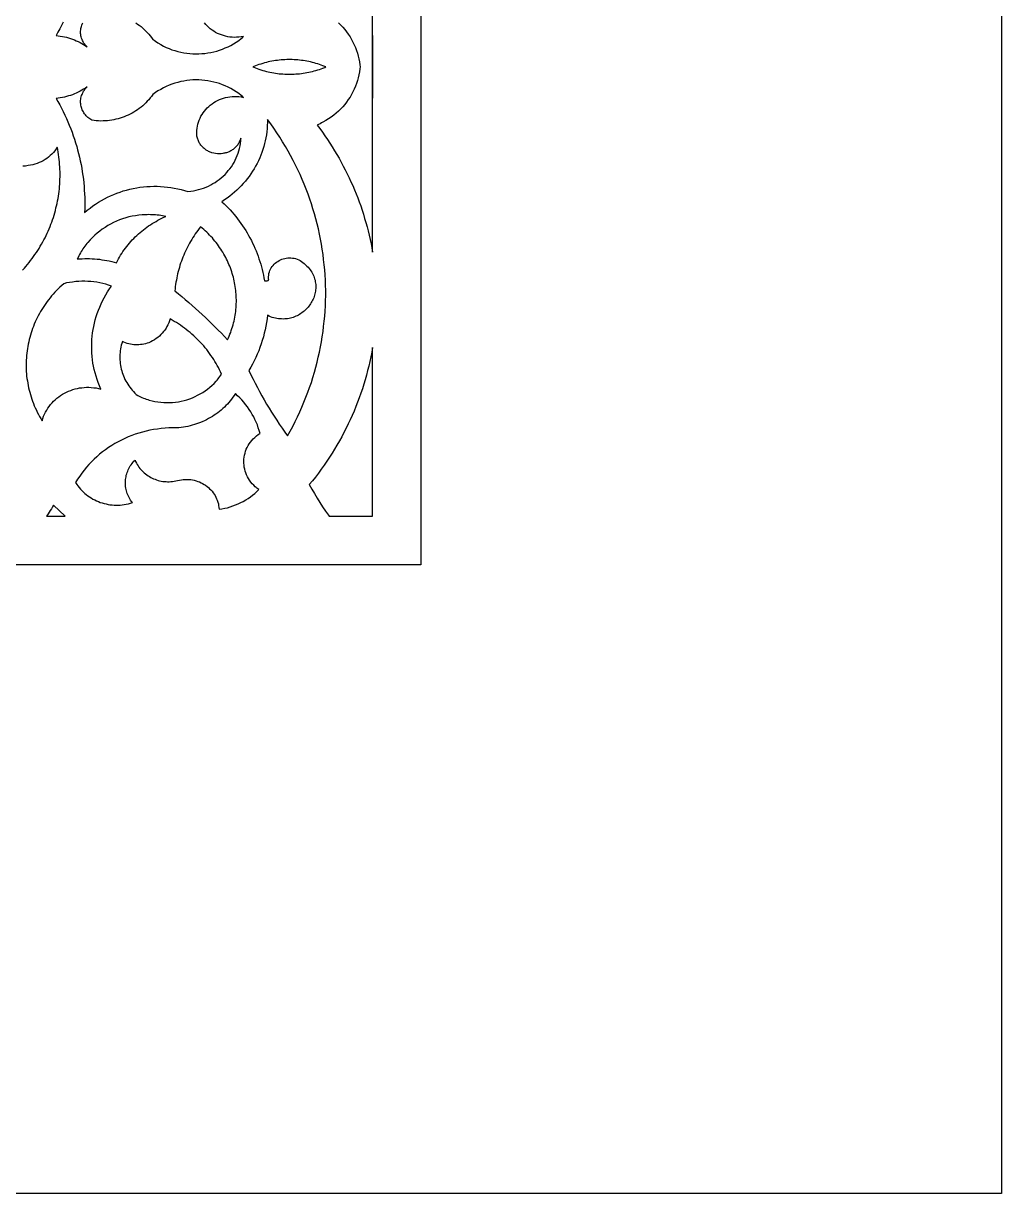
# Model space of a CAD drawing. Extents: x -1429 to -724, y 80 to 630.
# Drawn here: x -825.4 to -724.3, y 79.7 to 200.6 of the extents above; entities that cross this region are included whole.
import ezdxf

# ---------------------------------------------------------------- set-up
doc = ezdxf.new("R2010")
doc.units = 0
doc.layers.add('LAYER_1', color=18, linetype='CONTINUOUS')

msp = doc.modelspace()

# ---------------------------------------------------------------- linework, layer by layer
at = {"layer": 'LAYER_1'}
for points in [[(-724.3, 439.67), (-724.3, 79.67), (-1429.3, 79.67), (-1429.3, 629.67), (-974.3, 629.67)], [(-784.3, 144.67), (-1369.3, 144.67), (-1369.3, 569.67), (-994.51, 569.67), (-784.3, 409.91)], [(-798.18, 196.86), (-798.37, 196.85), (-798.56, 196.84), (-798.76, 196.83), (-798.95, 196.81), (-799.14, 196.79), (-799.33, 196.76), (-799.52, 196.73), (-799.71, 196.7), (-799.91, 196.66), (-800.1, 196.62), (-800.28, 196.57), (-800.47, 196.52), (-800.66, 196.47), (-800.85, 196.41), (-801.04, 196.35), (-801.22, 196.29), (-801.41, 196.22), (-801.59, 196.14), (-801.67, 196.11), (-801.59, 196.08), (-801.41, 196), (-801.22, 195.94), (-801.04, 195.87), (-800.85, 195.81), (-800.66, 195.75), (-800.47, 195.7), (-800.28, 195.65), (-800.1, 195.6), (-799.91, 195.56), (-799.71, 195.52), (-799.52, 195.49), (-799.33, 195.46), (-799.14, 195.43), (-798.95, 195.41), (-798.76, 195.39), (-798.56, 195.38), (-798.37, 195.37), (-798.18, 195.36), (-797.99, 195.36), (-797.79, 195.36), (-797.6, 195.36), (-797.41, 195.37), (-797.22, 195.38), (-797.03, 195.39), (-796.84, 195.41), (-796.65, 195.44), (-796.46, 195.46), (-796.27, 195.49), (-796.08, 195.52), (-795.89, 195.56), (-795.71, 195.6), (-795.52, 195.65), (-795.34, 195.69), (-795.15, 195.75), (-794.97, 195.8), (-794.79, 195.86), (-794.61, 195.92), (-794.43, 195.99), (-794.25, 196.05), (-794.12, 196.11), (-794.25, 196.17), (-794.43, 196.23), (-794.61, 196.3), (-794.79, 196.36), (-794.97, 196.42), (-795.15, 196.48), (-795.34, 196.53), (-795.52, 196.57), (-795.71, 196.62), (-795.89, 196.66), (-796.08, 196.7), (-796.27, 196.73), (-796.46, 196.76), (-796.65, 196.78), (-796.84, 196.81), (-797.03, 196.83), (-797.22, 196.84), (-797.41, 196.85), (-797.6, 196.86), (-797.79, 196.86), (-797.99, 196.86)], [(-807.89, 194.76), (-808.2, 194.73), (-808.51, 194.7), (-808.82, 194.65), (-809.13, 194.59), (-809.44, 194.51), (-809.74, 194.43), (-810.04, 194.33), (-810.34, 194.21), (-810.63, 194.09), (-810.92, 193.95), (-811.2, 193.79), (-811.48, 193.63), (-811.75, 193.45), (-811.88, 193.36), (-812.01, 193.26), (-812.14, 193.07), (-812.28, 192.9), (-812.43, 192.72), (-812.58, 192.56), (-812.73, 192.4), (-812.89, 192.24), (-813.06, 192.09), (-813.23, 191.95), (-813.41, 191.82), (-813.59, 191.69), (-813.77, 191.56), (-813.96, 191.45), (-814.16, 191.33), (-814.35, 191.23), (-814.55, 191.13), (-814.76, 191.04), (-814.96, 190.96), (-815.17, 190.88), (-815.39, 190.82), (-815.6, 190.75), (-815.82, 190.7), (-816.04, 190.65), (-816.26, 190.61), (-816.48, 190.58), (-816.71, 190.55), (-816.93, 190.54), (-817.16, 190.53), (-817.39, 190.52), (-817.62, 190.53), (-817.85, 190.54), (-818.08, 190.56), (-818.31, 190.59), (-818.42, 190.66), (-818.53, 190.73), (-818.63, 190.8), (-818.72, 190.89), (-818.82, 190.97), (-818.9, 191.06), (-818.98, 191.16), (-819.06, 191.26), (-819.13, 191.36), (-819.19, 191.46), (-819.25, 191.57), (-819.3, 191.68), (-819.35, 191.8), (-819.38, 191.92), (-819.42, 192.03), (-819.44, 192.15), (-819.46, 192.28), (-819.47, 192.4), (-819.47, 192.52), (-819.47, 192.64), (-819.46, 192.77), (-819.44, 192.89), (-819.41, 193.01), (-819.38, 193.14), (-819.33, 193.26), (-819.28, 193.38), (-819.22, 193.5), (-819.16, 193.61), (-819.08, 193.72), (-819, 193.84), (-818.9, 193.94), (-818.8, 194.05), (-818.98, 193.93), (-819.16, 193.81), (-819.34, 193.7), (-819.53, 193.59), (-819.72, 193.5), (-819.92, 193.41), (-820.12, 193.32), (-820.32, 193.24), (-820.52, 193.17), (-820.73, 193.11), (-820.94, 193.05), (-821.15, 193), (-821.36, 192.95), (-821.58, 192.92), (-821.79, 192.89), (-822.01, 192.86), (-821.82, 192.53), (-821.63, 192.18), (-821.45, 191.84), (-821.27, 191.49), (-821.1, 191.14), (-820.94, 190.79), (-820.79, 190.44), (-820.64, 190.08), (-820.5, 189.72), (-820.36, 189.36), (-820.23, 189), (-820.11, 188.64), (-819.99, 188.27), (-819.88, 187.9), (-819.78, 187.53), (-819.68, 187.16), (-819.59, 186.79), (-819.51, 186.41), (-819.43, 186.04), (-819.36, 185.66), (-819.3, 185.28), (-819.24, 184.9), (-819.19, 184.52), (-819.15, 184.14), (-819.12, 183.76), (-819.09, 183.38), (-819.06, 183), (-819.05, 182.61), (-819.04, 182.23), (-819.04, 181.84), (-819.04, 181.46), (-819.06, 181.07), (-818.78, 181.3), (-818.5, 181.52), (-818.22, 181.74), (-817.92, 181.94), (-817.63, 182.13), (-817.32, 182.31), (-817.01, 182.48), (-816.7, 182.64), (-816.38, 182.79), (-816.05, 182.93), (-815.73, 183.06), (-815.39, 183.18), (-815.06, 183.29), (-814.72, 183.38), (-814.38, 183.47), (-814.03, 183.55), (-813.68, 183.61), (-813.34, 183.67), (-812.98, 183.71), (-812.63, 183.74), (-812.28, 183.76), (-811.92, 183.77), (-811.57, 183.77), (-811.21, 183.76), (-810.85, 183.73), (-810.5, 183.7), (-810.14, 183.65), (-809.79, 183.59), (-809.43, 183.52), (-809.08, 183.44), (-808.73, 183.35), (-808.38, 183.24), (-808.1, 183.27), (-807.82, 183.31), (-807.55, 183.37), (-807.28, 183.43), (-807.02, 183.51), (-806.77, 183.59), (-806.51, 183.69), (-806.27, 183.8), (-806.03, 183.92), (-805.8, 184.05), (-805.57, 184.18), (-805.35, 184.33), (-805.14, 184.49), (-804.94, 184.65), (-804.74, 184.82), (-804.55, 185), (-804.38, 185.19), (-804.21, 185.39), (-804.04, 185.59), (-803.89, 185.8), (-803.75, 186.01), (-803.62, 186.24), (-803.5, 186.46), (-803.39, 186.7), (-803.29, 186.94), (-803.2, 187.18), (-803.12, 187.43), (-803.06, 187.68), (-803, 187.94), (-802.96, 188.2), (-802.93, 188.47), (-802.92, 188.74), (-802.95, 188.63), (-802.99, 188.53), (-803.04, 188.43), (-803.08, 188.33), (-803.13, 188.24), (-803.19, 188.15), (-803.24, 188.07), (-803.3, 187.99), (-803.37, 187.91), (-803.43, 187.84), (-803.5, 187.77), (-803.57, 187.7), (-803.65, 187.64), (-803.72, 187.58), (-803.8, 187.53), (-803.88, 187.48), (-803.96, 187.43), (-804.05, 187.38), (-804.13, 187.34), (-804.22, 187.31), (-804.31, 187.27), (-804.4, 187.24), (-804.49, 187.22), (-804.58, 187.2), (-804.68, 187.18), (-804.77, 187.16), (-804.96, 187.14), (-805.15, 187.13), (-805.34, 187.14), (-805.53, 187.16), (-805.71, 187.2), (-805.9, 187.24), (-805.99, 187.27), (-806.08, 187.31), (-806.16, 187.34), (-806.25, 187.38), (-806.33, 187.43), (-806.42, 187.47), (-806.5, 187.52), (-806.57, 187.57), (-806.65, 187.63), (-806.72, 187.69), (-806.8, 187.75), (-806.86, 187.82), (-806.93, 187.89), (-806.99, 187.96), (-807.05, 188.03), (-807.11, 188.11), (-807.16, 188.2), (-807.21, 188.28), (-807.26, 188.37), (-807.3, 188.46), (-807.34, 188.56), (-807.37, 188.65), (-807.4, 188.76), (-807.43, 188.86), (-807.45, 188.97), (-807.47, 189.08), (-807.47, 189.31), (-807.47, 189.54), (-807.44, 189.77), (-807.41, 189.99), (-807.36, 190.2), (-807.29, 190.41), (-807.22, 190.62), (-807.13, 190.82), (-807.04, 191.01), (-806.93, 191.2), (-806.81, 191.38), (-806.68, 191.55), (-806.54, 191.72), (-806.39, 191.88), (-806.23, 192.03), (-806.07, 192.17), (-805.89, 192.3), (-805.71, 192.42), (-805.52, 192.54), (-805.33, 192.64), (-805.13, 192.73), (-804.92, 192.81), (-804.71, 192.88), (-804.49, 192.94), (-804.27, 192.99), (-804.04, 193.03), (-803.81, 193.05), (-803.58, 193.06), (-803.35, 193.06), (-803.11, 193.04), (-802.87, 193.01), (-802.63, 192.96), (-802.76, 193.07), (-802.88, 193.17), (-803.14, 193.37), (-803.4, 193.55), (-803.67, 193.72), (-803.95, 193.88), (-804.23, 194.02), (-804.52, 194.15), (-804.81, 194.27), (-805.11, 194.38), (-805.41, 194.47), (-805.71, 194.55), (-806.02, 194.62), (-806.33, 194.67), (-806.64, 194.72), (-806.95, 194.75), (-807.26, 194.76), (-807.58, 194.77)], [(-800.17, 190.36), (-800.18, 190.04), (-800.2, 189.73), (-800.23, 189.41), (-800.28, 189.1), (-800.33, 188.79), (-800.39, 188.48), (-800.47, 188.18), (-800.55, 187.88), (-800.64, 187.58), (-800.74, 187.28), (-800.85, 186.99), (-800.97, 186.7), (-801.1, 186.42), (-801.24, 186.14), (-801.39, 185.86), (-801.54, 185.59), (-801.71, 185.32), (-801.88, 185.06), (-802.07, 184.8), (-802.26, 184.55), (-802.45, 184.3), (-802.66, 184.06), (-802.88, 183.83), (-803.1, 183.6), (-803.33, 183.37), (-803.57, 183.16), (-803.81, 182.95), (-804.07, 182.75), (-804.33, 182.55), (-804.6, 182.36), (-804.87, 182.18), (-804.65, 181.97), (-804.44, 181.76), (-804.23, 181.54), (-804.02, 181.33), (-803.82, 181.1), (-803.63, 180.88), (-803.44, 180.65), (-803.26, 180.41), (-803.08, 180.18), (-802.9, 179.94), (-802.73, 179.7), (-802.57, 179.45), (-802.41, 179.2), (-802.26, 178.95), (-802.11, 178.69), (-801.97, 178.44), (-801.83, 178.18), (-801.7, 177.91), (-801.58, 177.65), (-801.46, 177.38), (-801.34, 177.11), (-801.24, 176.84), (-801.13, 176.56), (-801.04, 176.29), (-800.95, 176.01), (-800.86, 175.73), (-800.78, 175.45), (-800.71, 175.16), (-800.64, 174.88), (-800.58, 174.59), (-800.53, 174.3), (-800.48, 174.01), (-800.42, 174), (-800.37, 173.99), (-800.31, 174), (-800.25, 174), (-800.2, 174.01), (-800.14, 174.03), (-800.09, 174.05), (-800.04, 174.07), (-800.05, 174.16), (-800.05, 174.25), (-800.05, 174.43), (-800.04, 174.6), (-800.01, 174.76), (-799.96, 174.92), (-799.91, 175.07), (-799.84, 175.21), (-799.77, 175.35), (-799.68, 175.48), (-799.58, 175.6), (-799.48, 175.72), (-799.36, 175.83), (-799.24, 175.92), (-799.11, 176.01), (-798.97, 176.1), (-798.83, 176.17), (-798.69, 176.23), (-798.53, 176.28), (-798.38, 176.32), (-798.22, 176.35), (-798.06, 176.37), (-797.9, 176.38), (-797.74, 176.38), (-797.58, 176.36), (-797.42, 176.34), (-797.26, 176.3), (-797.1, 176.24), (-796.94, 176.18), (-796.79, 176.1), (-796.64, 176.01), (-796.5, 175.9), (-796.36, 175.78), (-796.22, 175.66), (-796.09, 175.53), (-795.97, 175.41), (-795.87, 175.28), (-795.76, 175.15), (-795.67, 175.02), (-795.59, 174.89), (-795.51, 174.75), (-795.44, 174.61), (-795.38, 174.48), (-795.33, 174.34), (-795.29, 174.2), (-795.25, 174.06), (-795.22, 173.91), (-795.2, 173.77), (-795.18, 173.63), (-795.17, 173.49), (-795.17, 173.35), (-795.18, 173.21), (-795.19, 173.07), (-795.21, 172.93), (-795.23, 172.79), (-795.26, 172.65), (-795.3, 172.52), (-795.34, 172.39), (-795.39, 172.25), (-795.44, 172.12), (-795.5, 172), (-795.57, 171.87), (-795.64, 171.75), (-795.71, 171.63), (-795.79, 171.51), (-795.88, 171.4), (-795.97, 171.28), (-796.06, 171.18), (-796.16, 171.07), (-796.27, 170.97), (-796.37, 170.88), (-796.48, 170.79), (-796.6, 170.7), (-796.72, 170.62), (-796.84, 170.54), (-796.97, 170.47), (-797.09, 170.4), (-797.23, 170.34), (-797.36, 170.28), (-797.5, 170.23), (-797.64, 170.19), (-797.79, 170.15), (-797.93, 170.11), (-798.08, 170.09), (-798.23, 170.07), (-798.38, 170.06), (-798.54, 170.05), (-798.7, 170.06), (-798.86, 170.07), (-799.02, 170.08), (-799.18, 170.11), (-799.34, 170.14), (-799.5, 170.18), (-799.67, 170.23), (-799.84, 170.29), (-800, 170.36), (-800.17, 170.44), (-800.21, 170.06), (-800.27, 169.69), (-800.34, 169.32), (-800.41, 168.95), (-800.5, 168.58), (-800.59, 168.21), (-800.7, 167.85), (-800.81, 167.49), (-800.94, 167.13), (-801.07, 166.78), (-801.22, 166.43), (-801.37, 166.08), (-801.53, 165.74), (-801.71, 165.4), (-801.89, 165.07), (-802.08, 164.74), (-801.87, 164.29), (-801.65, 163.85), (-801.43, 163.42), (-801.21, 162.98), (-800.98, 162.55), (-800.74, 162.12), (-800.5, 161.69), (-800.25, 161.27), (-800, 160.85), (-799.74, 160.43), (-799.48, 160.01), (-799.21, 159.6), (-798.94, 159.19), (-798.66, 158.78), (-798.38, 158.38), (-798.09, 157.98), (-797.82, 158.47), (-797.56, 158.96), (-797.3, 159.45), (-797.06, 159.95), (-796.83, 160.45), (-796.6, 160.95), (-796.39, 161.46), (-796.19, 161.97), (-795.99, 162.48), (-795.81, 162.99), (-795.63, 163.51), (-795.47, 164.03), (-795.31, 164.55), (-795.17, 165.07), (-795.03, 165.59), (-794.91, 166.11), (-794.79, 166.64), (-794.68, 167.17), (-794.59, 167.69), (-794.5, 168.22), (-794.42, 168.75), (-794.36, 169.28), (-794.3, 169.82), (-794.25, 170.35), (-794.21, 170.88), (-794.18, 171.41), (-794.16, 171.95), (-794.15, 172.48), (-794.15, 173.01), (-794.16, 173.55), (-794.18, 174.08), (-794.21, 174.61), (-794.25, 175.14), (-794.3, 175.67), (-794.36, 176.2), (-794.42, 176.73), (-794.5, 177.26), (-794.59, 177.79), (-794.68, 178.31), (-794.79, 178.84), (-794.9, 179.36), (-795.03, 179.88), (-795.16, 180.4), (-795.31, 180.92), (-795.46, 181.43), (-795.62, 181.95), (-795.79, 182.46), (-795.97, 182.97), (-796.17, 183.47), (-796.37, 183.98), (-796.58, 184.48), (-796.8, 184.98), (-797.02, 185.47), (-797.26, 185.96), (-797.51, 186.45), (-797.77, 186.94), (-798.03, 187.42), (-798.31, 187.89), (-798.6, 188.37), (-798.89, 188.84), (-799.2, 189.31), (-799.51, 189.77), (-799.83, 190.23), (-800.16, 190.68)], [(-812.6, 180.84), (-812.77, 180.84), (-812.95, 180.83), (-813.12, 180.82), (-813.46, 180.78), (-813.81, 180.73), (-814.14, 180.67), (-814.48, 180.6), (-814.8, 180.51), (-815.13, 180.4), (-815.45, 180.29), (-815.76, 180.16), (-816.07, 180.02), (-816.37, 179.87), (-816.66, 179.71), (-816.95, 179.53), (-817.23, 179.34), (-817.5, 179.14), (-817.76, 178.93), (-818.02, 178.71), (-818.26, 178.48), (-818.49, 178.24), (-818.72, 177.98), (-818.82, 177.85), (-818.93, 177.72), (-819.03, 177.59), (-819.13, 177.45), (-819.23, 177.31), (-819.32, 177.17), (-819.41, 177.02), (-819.5, 176.88), (-819.58, 176.73), (-819.66, 176.57), (-819.74, 176.42), (-819.82, 176.26), (-819.56, 176.28), (-819.3, 176.29), (-819.05, 176.3), (-818.79, 176.3), (-818.54, 176.3), (-818.28, 176.29), (-818.03, 176.27), (-817.77, 176.25), (-817.52, 176.23), (-817.27, 176.19), (-817.01, 176.15), (-816.76, 176.11), (-816.51, 176.06), (-816.26, 176.01), (-816.01, 175.94), (-815.77, 175.88), (-815.67, 176.08), (-815.56, 176.27), (-815.45, 176.46), (-815.34, 176.65), (-815.22, 176.84), (-815.1, 177.02), (-814.97, 177.2), (-814.84, 177.38), (-814.71, 177.56), (-814.57, 177.73), (-814.43, 177.9), (-814.28, 178.07), (-814.13, 178.23), (-813.98, 178.39), (-813.82, 178.55), (-813.66, 178.7), (-813.5, 178.85), (-813.33, 179), (-813.16, 179.14), (-812.99, 179.28), (-812.81, 179.41), (-812.63, 179.55), (-812.45, 179.68), (-812.26, 179.8), (-812.07, 179.92), (-811.88, 180.04), (-811.68, 180.15), (-811.49, 180.26), (-811.29, 180.37), (-811.08, 180.47), (-810.88, 180.57), (-810.67, 180.66), (-810.84, 180.69), (-811.02, 180.73), (-811.2, 180.75), (-811.37, 180.78), (-811.55, 180.8), (-811.72, 180.82), (-811.9, 180.83), (-812.08, 180.84), (-812.25, 180.84), (-812.43, 180.85)], [(-807.22, 179.41), (-807.36, 179.22), (-807.49, 179.04), (-807.62, 178.85), (-807.75, 178.66), (-807.87, 178.47), (-807.99, 178.28), (-808.11, 178.08), (-808.22, 177.88), (-808.33, 177.68), (-808.43, 177.48), (-808.54, 177.28), (-808.63, 177.08), (-808.73, 176.87), (-808.82, 176.66), (-808.9, 176.45), (-808.98, 176.24), (-809.06, 176.03), (-809.14, 175.82), (-809.21, 175.61), (-809.27, 175.39), (-809.33, 175.18), (-809.39, 174.96), (-809.45, 174.74), (-809.5, 174.52), (-809.54, 174.3), (-809.58, 174.08), (-809.62, 173.86), (-809.66, 173.63), (-809.69, 173.41), (-809.71, 173.18), (-809.73, 172.96), (-809.37, 172.66), (-809.01, 172.37), (-808.66, 172.07), (-808.3, 171.76), (-807.95, 171.46), (-807.6, 171.15), (-807.26, 170.84), (-806.92, 170.52), (-806.58, 170.2), (-806.24, 169.88), (-805.91, 169.56), (-805.58, 169.23), (-805.25, 168.91), (-804.92, 168.58), (-804.6, 168.24), (-804.28, 167.91), (-804.2, 168.1), (-804.11, 168.29), (-804.04, 168.48), (-803.96, 168.67), (-803.9, 168.87), (-803.83, 169.06), (-803.77, 169.26), (-803.72, 169.45), (-803.67, 169.65), (-803.62, 169.85), (-803.58, 170.04), (-803.54, 170.24), (-803.5, 170.44), (-803.47, 170.64), (-803.45, 170.84), (-803.43, 171.04), (-803.41, 171.24), (-803.4, 171.43), (-803.39, 171.63), (-803.38, 171.83), (-803.38, 172.03), (-803.39, 172.23), (-803.39, 172.43), (-803.41, 172.63), (-803.42, 172.82), (-803.44, 173.02), (-803.47, 173.22), (-803.49, 173.41), (-803.53, 173.61), (-803.56, 173.8), (-803.6, 174), (-803.65, 174.19), (-803.69, 174.38), (-803.75, 174.57), (-803.8, 174.76), (-803.86, 174.95), (-803.93, 175.14), (-803.99, 175.33), (-804.07, 175.51), (-804.14, 175.7), (-804.22, 175.88), (-804.3, 176.06), (-804.39, 176.24), (-804.48, 176.42), (-804.58, 176.6), (-804.67, 176.77), (-804.78, 176.95), (-804.88, 177.12), (-804.99, 177.29), (-805.11, 177.46), (-805.22, 177.63), (-805.34, 177.79), (-805.47, 177.95), (-805.6, 178.11), (-805.73, 178.27), (-805.86, 178.43), (-806, 178.58), (-806.15, 178.73), (-806.29, 178.88), (-806.44, 179.03), (-806.6, 179.17), (-806.75, 179.31), (-806.91, 179.45), (-807.08, 179.59)], [(-819.36, 173.96), (-819.67, 173.94), (-819.98, 173.92), (-820.3, 173.88), (-820.61, 173.84), (-820.92, 173.78), (-821.22, 173.71), (-821.42, 173.53), (-821.61, 173.36), (-821.79, 173.18), (-821.97, 173), (-822.14, 172.82), (-822.31, 172.63), (-822.48, 172.44), (-822.63, 172.25), (-822.79, 172.05), (-822.94, 171.85), (-823.08, 171.65), (-823.22, 171.45), (-823.36, 171.24), (-823.49, 171.04), (-823.61, 170.83), (-823.73, 170.61), (-823.85, 170.4), (-823.96, 170.18), (-824.07, 169.97), (-824.17, 169.75), (-824.26, 169.52), (-824.35, 169.3), (-824.44, 169.08), (-824.52, 168.85), (-824.59, 168.62), (-824.66, 168.39), (-824.73, 168.16), (-824.79, 167.93), (-824.84, 167.7), (-824.89, 167.47), (-824.94, 167.23), (-824.98, 167), (-825.01, 166.76), (-825.04, 166.53), (-825.06, 166.29), (-825.08, 166.05), (-825.1, 165.81), (-825.11, 165.58), (-825.11, 165.34), (-825.11, 165.1), (-825.1, 164.86), (-825.09, 164.62), (-825.07, 164.38), (-825.05, 164.15), (-825.02, 163.91), (-824.98, 163.67), (-824.94, 163.43), (-824.9, 163.2), (-824.85, 162.96), (-824.8, 162.72), (-824.73, 162.49), (-824.67, 162.25), (-824.6, 162.02), (-824.52, 161.79), (-824.44, 161.56), (-824.35, 161.33), (-824.26, 161.1), (-824.16, 160.87), (-824.05, 160.65), (-823.95, 160.42), (-823.83, 160.2), (-823.71, 159.98), (-823.58, 159.76), (-823.45, 159.54), (-823.38, 159.77), (-823.3, 160), (-823.2, 160.22), (-823.1, 160.43), (-822.98, 160.64), (-822.86, 160.84), (-822.72, 161.03), (-822.58, 161.22), (-822.42, 161.39), (-822.26, 161.56), (-822.09, 161.72), (-821.92, 161.87), (-821.73, 162.02), (-821.54, 162.15), (-821.34, 162.28), (-821.14, 162.39), (-820.93, 162.5), (-820.71, 162.6), (-820.5, 162.68), (-820.27, 162.76), (-820.04, 162.83), (-819.81, 162.88), (-819.58, 162.93), (-819.34, 162.96), (-819.1, 162.99), (-818.86, 163), (-818.61, 163), (-818.37, 162.99), (-818.12, 162.96), (-817.87, 162.93), (-817.63, 162.88), (-817.38, 162.82), (-817.52, 163.14), (-817.65, 163.48), (-817.77, 163.81), (-817.88, 164.15), (-817.98, 164.49), (-818.06, 164.83), (-818.14, 165.17), (-818.2, 165.51), (-818.25, 165.85), (-818.29, 166.2), (-818.31, 166.55), (-818.33, 166.89), (-818.33, 167.24), (-818.33, 167.58), (-818.31, 167.93), (-818.28, 168.27), (-818.24, 168.62), (-818.19, 168.96), (-818.12, 169.3), (-818.05, 169.64), (-817.96, 169.97), (-817.86, 170.31), (-817.75, 170.64), (-817.63, 170.97), (-817.5, 171.29), (-817.36, 171.61), (-817.21, 171.93), (-817.04, 172.24), (-816.87, 172.55), (-816.68, 172.86), (-816.49, 173.16), (-816.28, 173.46), (-816.58, 173.56), (-816.88, 173.65), (-817.18, 173.72), (-817.49, 173.79), (-817.8, 173.85), (-818.11, 173.89), (-818.42, 173.93), (-818.73, 173.95), (-819.04, 173.96)], [(-810.29, 169.86), (-810.37, 169.66), (-810.45, 169.47), (-810.55, 169.28), (-810.65, 169.1), (-810.77, 168.92), (-810.9, 168.75), (-811.03, 168.59), (-811.18, 168.44), (-811.33, 168.29), (-811.49, 168.16), (-811.67, 168.03), (-811.85, 167.91), (-812.03, 167.8), (-812.23, 167.7), (-812.43, 167.61), (-812.6, 167.55), (-812.77, 167.5), (-812.94, 167.46), (-813.11, 167.43), (-813.28, 167.41), (-813.46, 167.39), (-813.63, 167.39), (-813.81, 167.39), (-813.98, 167.4), (-814.16, 167.42), (-814.33, 167.45), (-814.5, 167.49), (-814.67, 167.53), (-814.84, 167.59), (-815, 167.65), (-815.16, 167.72), (-815.22, 167.54), (-815.27, 167.35), (-815.32, 167.16), (-815.35, 166.97), (-815.38, 166.78), (-815.4, 166.59), (-815.42, 166.4), (-815.42, 166.21), (-815.42, 166.02), (-815.42, 165.83), (-815.4, 165.64), (-815.38, 165.45), (-815.35, 165.26), (-815.32, 165.08), (-815.28, 164.89), (-815.23, 164.71), (-815.17, 164.53), (-815.11, 164.35), (-815.04, 164.17), (-814.97, 164), (-814.89, 163.82), (-814.8, 163.65), (-814.7, 163.49), (-814.6, 163.32), (-814.49, 163.16), (-814.38, 163), (-814.26, 162.85), (-814.13, 162.7), (-814, 162.55), (-813.86, 162.41), (-813.72, 162.27), (-813.57, 162.14), (-813.43, 162.07), (-813.28, 162), (-813.14, 161.94), (-812.99, 161.88), (-812.84, 161.83), (-812.69, 161.77), (-812.54, 161.73), (-812.4, 161.68), (-812.09, 161.6), (-811.79, 161.54), (-811.49, 161.49), (-811.18, 161.45), (-810.88, 161.43), (-810.57, 161.42), (-810.27, 161.42), (-809.97, 161.44), (-809.67, 161.47), (-809.37, 161.51), (-809.07, 161.57), (-808.78, 161.64), (-808.49, 161.72), (-808.2, 161.81), (-807.92, 161.92), (-807.65, 162.04), (-807.38, 162.17), (-807.11, 162.31), (-806.85, 162.47), (-806.6, 162.63), (-806.36, 162.81), (-806.12, 163), (-805.9, 163.2), (-805.68, 163.41), (-805.47, 163.64), (-805.37, 163.75), (-805.27, 163.87), (-805.18, 163.99), (-805.08, 164.12), (-804.99, 164.24), (-804.91, 164.37), (-805.01, 164.6), (-805.12, 164.82), (-805.23, 165.04), (-805.35, 165.25), (-805.47, 165.47), (-805.59, 165.68), (-805.72, 165.89), (-805.86, 166.09), (-806, 166.29), (-806.14, 166.5), (-806.29, 166.69), (-806.44, 166.89), (-806.59, 167.08), (-806.75, 167.27), (-806.91, 167.45), (-807.08, 167.63), (-807.25, 167.81), (-807.43, 167.99), (-807.6, 168.16), (-807.79, 168.33), (-807.97, 168.49), (-808.16, 168.65), (-808.35, 168.81), (-808.55, 168.97), (-808.75, 169.12), (-808.95, 169.26), (-809.15, 169.41), (-809.36, 169.55), (-809.58, 169.68), (-809.79, 169.81), (-810.01, 169.94), (-810.23, 170.06)], [(-789.38, 166.63), (-789.48, 166.15), (-789.58, 165.67), (-789.69, 165.2), (-789.81, 164.72), (-789.93, 164.25), (-790.07, 163.78), (-790.21, 163.31), (-790.36, 162.84), (-790.51, 162.38), (-790.68, 161.92), (-790.85, 161.46), (-791.03, 161), (-791.21, 160.55), (-791.41, 160.1), (-791.61, 159.65), (-791.82, 159.21), (-792.04, 158.77), (-792.26, 158.33), (-792.49, 157.89), (-792.73, 157.46), (-792.98, 157.03), (-793.23, 156.61), (-793.49, 156.18), (-793.76, 155.77), (-794.04, 155.35), (-794.32, 154.94), (-794.61, 154.53), (-794.9, 154.13), (-795.21, 153.73), (-795.52, 153.34), (-795.84, 152.95), (-795.58, 152.48), (-795.32, 152.01), (-795.04, 151.55), (-794.76, 151.1), (-794.47, 150.65), (-794.17, 150.21), (-793.85, 149.77), (-793.78, 149.67), (-789.3, 149.67), (-789.3, 167.11)], [(-803.6, 162.16), (-803.73, 161.97), (-803.87, 161.79), (-804.01, 161.61), (-804.15, 161.44), (-804.3, 161.27), (-804.46, 161.11), (-804.62, 160.95), (-804.79, 160.8), (-804.96, 160.65), (-805.13, 160.51), (-805.31, 160.37), (-805.49, 160.24), (-805.67, 160.11), (-805.86, 159.99), (-806.06, 159.87), (-806.25, 159.76), (-806.45, 159.65), (-806.66, 159.55), (-806.86, 159.46), (-807.07, 159.37), (-807.29, 159.29), (-807.5, 159.21), (-807.72, 159.14), (-807.94, 159.08), (-808.16, 159.02), (-808.39, 158.96), (-808.62, 158.92), (-808.84, 158.88), (-809.08, 158.84), (-809.31, 158.82), (-809.54, 158.8), (-809.95, 158.8), (-810.35, 158.8), (-810.75, 158.77), (-811.14, 158.74), (-811.54, 158.69), (-811.93, 158.63), (-812.32, 158.56), (-812.7, 158.48), (-813.08, 158.38), (-813.46, 158.27), (-813.83, 158.15), (-814.19, 158.02), (-814.55, 157.87), (-814.91, 157.72), (-815.26, 157.55), (-815.6, 157.37), (-815.93, 157.18), (-816.26, 156.98), (-816.59, 156.77), (-816.9, 156.55), (-817.21, 156.32), (-817.51, 156.08), (-817.8, 155.83), (-818.08, 155.57), (-818.35, 155.3), (-818.62, 155.02), (-818.87, 154.73), (-819.11, 154.43), (-819.35, 154.13), (-819.57, 153.81), (-819.79, 153.49), (-819.99, 153.15), (-819.87, 152.97), (-819.75, 152.8), (-819.62, 152.64), (-819.49, 152.48), (-819.35, 152.32), (-819.2, 152.18), (-819.04, 152.04), (-818.89, 151.91), (-818.72, 151.78), (-818.55, 151.67), (-818.38, 151.56), (-818.2, 151.45), (-818.02, 151.36), (-817.83, 151.27), (-817.64, 151.19), (-817.45, 151.11), (-817.25, 151.05), (-817.05, 150.99), (-816.85, 150.94), (-816.64, 150.9), (-816.44, 150.87), (-816.23, 150.85), (-816.02, 150.83), (-815.81, 150.82), (-815.6, 150.82), (-815.39, 150.83), (-815.18, 150.85), (-814.96, 150.88), (-814.75, 150.92), (-814.54, 150.96), (-814.33, 151.02), (-814.12, 151.08), (-814.22, 151.21), (-814.31, 151.34), (-814.39, 151.47), (-814.46, 151.6), (-814.53, 151.74), (-814.6, 151.88), (-814.65, 152.02), (-814.7, 152.16), (-814.74, 152.3), (-814.77, 152.45), (-814.8, 152.59), (-814.82, 152.74), (-814.84, 152.89), (-814.85, 153.03), (-814.85, 153.18), (-814.84, 153.33), (-814.83, 153.47), (-814.81, 153.62), (-814.78, 153.76), (-814.75, 153.91), (-814.71, 154.05), (-814.67, 154.19), (-814.61, 154.33), (-814.56, 154.47), (-814.49, 154.6), (-814.42, 154.74), (-814.34, 154.87), (-814.26, 155), (-814.16, 155.12), (-814.07, 155.24), (-813.96, 155.36), (-813.85, 155.48), (-813.79, 155.32), (-813.71, 155.17), (-813.63, 155.03), (-813.54, 154.89), (-813.45, 154.75), (-813.35, 154.62), (-813.24, 154.49), (-813.13, 154.37), (-813.02, 154.26), (-812.9, 154.15), (-812.77, 154.05), (-812.64, 153.95), (-812.51, 153.86), (-812.37, 153.77), (-812.23, 153.69), (-812.08, 153.61), (-811.93, 153.55), (-811.78, 153.49), (-811.62, 153.43), (-811.47, 153.38), (-811.31, 153.34), (-811.14, 153.31), (-810.98, 153.28), (-810.81, 153.26), (-810.65, 153.25), (-810.48, 153.24), (-810.31, 153.24), (-810.14, 153.25), (-809.97, 153.27), (-809.8, 153.29), (-809.63, 153.32), (-809.45, 153.37), (-809.26, 153.41), (-809.06, 153.45), (-808.87, 153.47), (-808.67, 153.48), (-808.48, 153.48), (-808.29, 153.47), (-808.1, 153.46), (-807.91, 153.43), (-807.73, 153.39), (-807.55, 153.34), (-807.37, 153.28), (-807.2, 153.22), (-807.03, 153.14), (-806.87, 153.06), (-806.71, 152.97), (-806.56, 152.87), (-806.41, 152.76), (-806.27, 152.64), (-806.14, 152.52), (-806.01, 152.39), (-805.89, 152.26), (-805.78, 152.11), (-805.68, 151.97), (-805.58, 151.81), (-805.49, 151.65), (-805.42, 151.49), (-805.35, 151.32), (-805.29, 151.14), (-805.24, 150.96), (-805.21, 150.78), (-805.18, 150.59), (-805.17, 150.39), (-804.87, 150.44), (-804.58, 150.5), (-804.29, 150.56), (-804.01, 150.64), (-803.73, 150.74), (-803.46, 150.84), (-803.19, 150.95), (-802.92, 151.08), (-802.67, 151.21), (-802.41, 151.36), (-802.17, 151.51), (-801.93, 151.68), (-801.7, 151.85), (-801.48, 152.04), (-801.26, 152.23), (-801.06, 152.44), (-801.15, 152.51), (-801.25, 152.58), (-801.34, 152.65), (-801.43, 152.72), (-801.59, 152.88), (-801.75, 153.04), (-801.89, 153.21), (-802.02, 153.39), (-802.13, 153.57), (-802.23, 153.76), (-802.32, 153.95), (-802.4, 154.15), (-802.47, 154.35), (-802.52, 154.55), (-802.56, 154.75), (-802.58, 154.96), (-802.6, 155.17), (-802.6, 155.37), (-802.59, 155.58), (-802.57, 155.78), (-802.53, 155.99), (-802.48, 156.19), (-802.42, 156.39), (-802.35, 156.59), (-802.26, 156.78), (-802.16, 156.97), (-802.05, 157.15), (-801.93, 157.33), (-801.79, 157.5), (-801.64, 157.66), (-801.48, 157.82), (-801.31, 157.97), (-801.12, 158.11), (-801.02, 158.18), (-800.92, 158.24), (-801.01, 158.53), (-801.11, 158.82), (-801.21, 159.11), (-801.33, 159.39), (-801.46, 159.66), (-801.59, 159.94), (-801.74, 160.2), (-801.9, 160.46), (-802.06, 160.72), (-802.24, 160.97), (-802.42, 161.22), (-802.62, 161.46), (-802.82, 161.69), (-803.03, 161.91), (-803.25, 162.13), (-803.48, 162.35)], [(-822.39, 150.64), (-822.5, 150.45), (-822.61, 150.27), (-822.72, 150.09), (-822.84, 149.91), (-822.96, 149.73), (-823, 149.67), (-821.08, 149.67), (-822.29, 150.82)]]:
    msp.add_lwpolyline(points, close=True, dxfattribs=at)
for points in [[(-792.84, 200.68), (-792.61, 200.46), (-792.39, 200.23), (-792.18, 199.99), (-791.99, 199.74), (-791.81, 199.49), (-791.63, 199.22), (-791.47, 198.95), (-791.33, 198.68), (-791.19, 198.4), (-791.07, 198.11), (-790.96, 197.82), (-790.86, 197.53), (-790.78, 197.23), (-790.71, 196.93), (-790.65, 196.62), (-790.61, 196.31), (-790.59, 196.11), (-790.61, 195.91), (-790.65, 195.6), (-790.71, 195.29), (-790.78, 194.99), (-790.86, 194.69), (-790.96, 194.4), (-791.07, 194.11), (-791.19, 193.82), (-791.33, 193.54), (-791.47, 193.27), (-791.63, 193), (-791.81, 192.73), (-791.99, 192.48), (-792.18, 192.23), (-792.39, 191.99), (-792.61, 191.76), (-792.84, 191.54), (-793.08, 191.32), (-793.32, 191.12), (-793.59, 190.92), (-793.86, 190.74), (-794.14, 190.56), (-794.43, 190.4), (-794.57, 190.32), (-794.72, 190.24), (-794.88, 190.17), (-795.03, 190.1), (-794.76, 189.73), (-794.49, 189.36), (-794.22, 188.99), (-793.97, 188.61), (-793.71, 188.23), (-793.47, 187.84), (-793.23, 187.45), (-793, 187.06), (-792.77, 186.67), (-792.55, 186.27), (-792.33, 185.87), (-792.12, 185.47), (-791.92, 185.07), (-791.73, 184.66), (-791.54, 184.25), (-791.35, 183.84), (-791.17, 183.42), (-791, 183), (-790.84, 182.59), (-790.68, 182.16), (-790.53, 181.74), (-790.39, 181.31), (-790.25, 180.89), (-790.12, 180.46), (-789.99, 180.02), (-789.87, 179.59), (-789.76, 179.16), (-789.65, 178.72), (-789.56, 178.28), (-789.46, 177.84), (-789.38, 177.4), (-789.3, 176.96), (-789.3, 198.48), (-789.3, 192.88), (-789.3, 199.34), (-789.3, 198.48), (-789.3, 215.26)], [(-821.27, 200.73), (-821.45, 200.38), (-821.63, 200.04), (-821.82, 199.69), (-822.01, 199.36), (-821.79, 199.33), (-821.58, 199.3), (-821.36, 199.27), (-821.15, 199.22), (-820.94, 199.17), (-820.73, 199.11), (-820.52, 199.05), (-820.32, 198.98), (-820.12, 198.9), (-819.92, 198.81), (-819.72, 198.72), (-819.53, 198.63), (-819.34, 198.52), (-819.16, 198.41), (-818.98, 198.29), (-818.8, 198.17), (-818.9, 198.28), (-819, 198.38), (-819.08, 198.5), (-819.16, 198.61), (-819.22, 198.73), (-819.28, 198.84), (-819.33, 198.96), (-819.38, 199.08), (-819.41, 199.21), (-819.44, 199.33), (-819.46, 199.45), (-819.47, 199.58), (-819.47, 199.7), (-819.47, 199.82), (-819.46, 199.94), (-819.44, 200.07), (-819.42, 200.19), (-819.38, 200.3), (-819.35, 200.42), (-819.3, 200.54), (-819.25, 200.65)], [(-813.77, 200.66), (-813.59, 200.53), (-813.41, 200.41), (-813.23, 200.27), (-813.06, 200.13), (-812.89, 199.98), (-812.73, 199.82), (-812.58, 199.66), (-812.43, 199.5), (-812.28, 199.32), (-812.14, 199.15), (-812.01, 198.96), (-811.88, 198.86), (-811.75, 198.77), (-811.48, 198.59), (-811.2, 198.43), (-810.92, 198.27), (-810.63, 198.13), (-810.34, 198.01), (-810.04, 197.89), (-809.74, 197.79), (-809.44, 197.71), (-809.13, 197.63), (-808.82, 197.57), (-808.51, 197.52), (-808.2, 197.49), (-807.89, 197.46), (-807.58, 197.46), (-807.26, 197.46), (-806.95, 197.48), (-806.64, 197.5), (-806.33, 197.55), (-806.02, 197.6), (-805.71, 197.67), (-805.41, 197.75), (-805.11, 197.84), (-804.81, 197.95), (-804.52, 198.07), (-804.23, 198.2), (-803.95, 198.34), (-803.67, 198.5), (-803.4, 198.67), (-803.14, 198.85), (-802.88, 199.05), (-802.76, 199.15), (-802.63, 199.26), (-802.87, 199.21), (-803.11, 199.18), (-803.35, 199.17), (-803.58, 199.16), (-803.81, 199.17), (-804.04, 199.19), (-804.27, 199.23), (-804.49, 199.28), (-804.71, 199.34), (-804.92, 199.41), (-805.13, 199.49), (-805.33, 199.58), (-805.52, 199.68), (-805.71, 199.8), (-805.89, 199.92), (-806.07, 200.05), (-806.23, 200.19), (-806.39, 200.34), (-806.54, 200.5), (-806.68, 200.67)], [(-825.47, 175.11), (-825.29, 175.3), (-825.12, 175.5), (-824.96, 175.69), (-824.8, 175.89), (-824.64, 176.1), (-824.48, 176.3), (-824.33, 176.51), (-824.19, 176.72), (-824.04, 176.93), (-823.9, 177.14), (-823.77, 177.36), (-823.64, 177.58), (-823.51, 177.8), (-823.39, 178.02), (-823.27, 178.24), (-823.15, 178.46), (-823.04, 178.69), (-822.93, 178.92), (-822.83, 179.15), (-822.73, 179.38), (-822.63, 179.61), (-822.54, 179.85), (-822.46, 180.08), (-822.37, 180.32), (-822.29, 180.56), (-822.22, 180.8), (-822.15, 181.04), (-822.08, 181.28), (-822.02, 181.53), (-821.96, 181.77), (-821.91, 182.01), (-821.86, 182.26), (-821.81, 182.51), (-821.77, 182.76), (-821.73, 183), (-821.7, 183.25), (-821.67, 183.5), (-821.65, 183.76), (-821.63, 184.01), (-821.62, 184.26), (-821.61, 184.51), (-821.6, 184.76), (-821.6, 185.02), (-821.6, 185.27), (-821.61, 185.53), (-821.62, 185.78), (-821.64, 186.03), (-821.66, 186.29), (-821.69, 186.54), (-821.72, 186.8), (-821.75, 187.05), (-821.79, 187.31), (-821.84, 187.56), (-821.89, 187.82), (-822.01, 187.63), (-822.15, 187.44), (-822.29, 187.27), (-822.45, 187.1), (-822.61, 186.95), (-822.78, 186.8), (-822.96, 186.66), (-823.15, 186.54), (-823.35, 186.42), (-823.55, 186.31), (-823.76, 186.22), (-823.97, 186.13), (-824.19, 186.06), (-824.42, 186), (-824.64, 185.95), (-824.88, 185.91), (-825.16, 185.87), (-825.44, 185.85)]]:
    msp.add_lwpolyline(points, dxfattribs=at)

doc.saveas('drawing.dxf')
